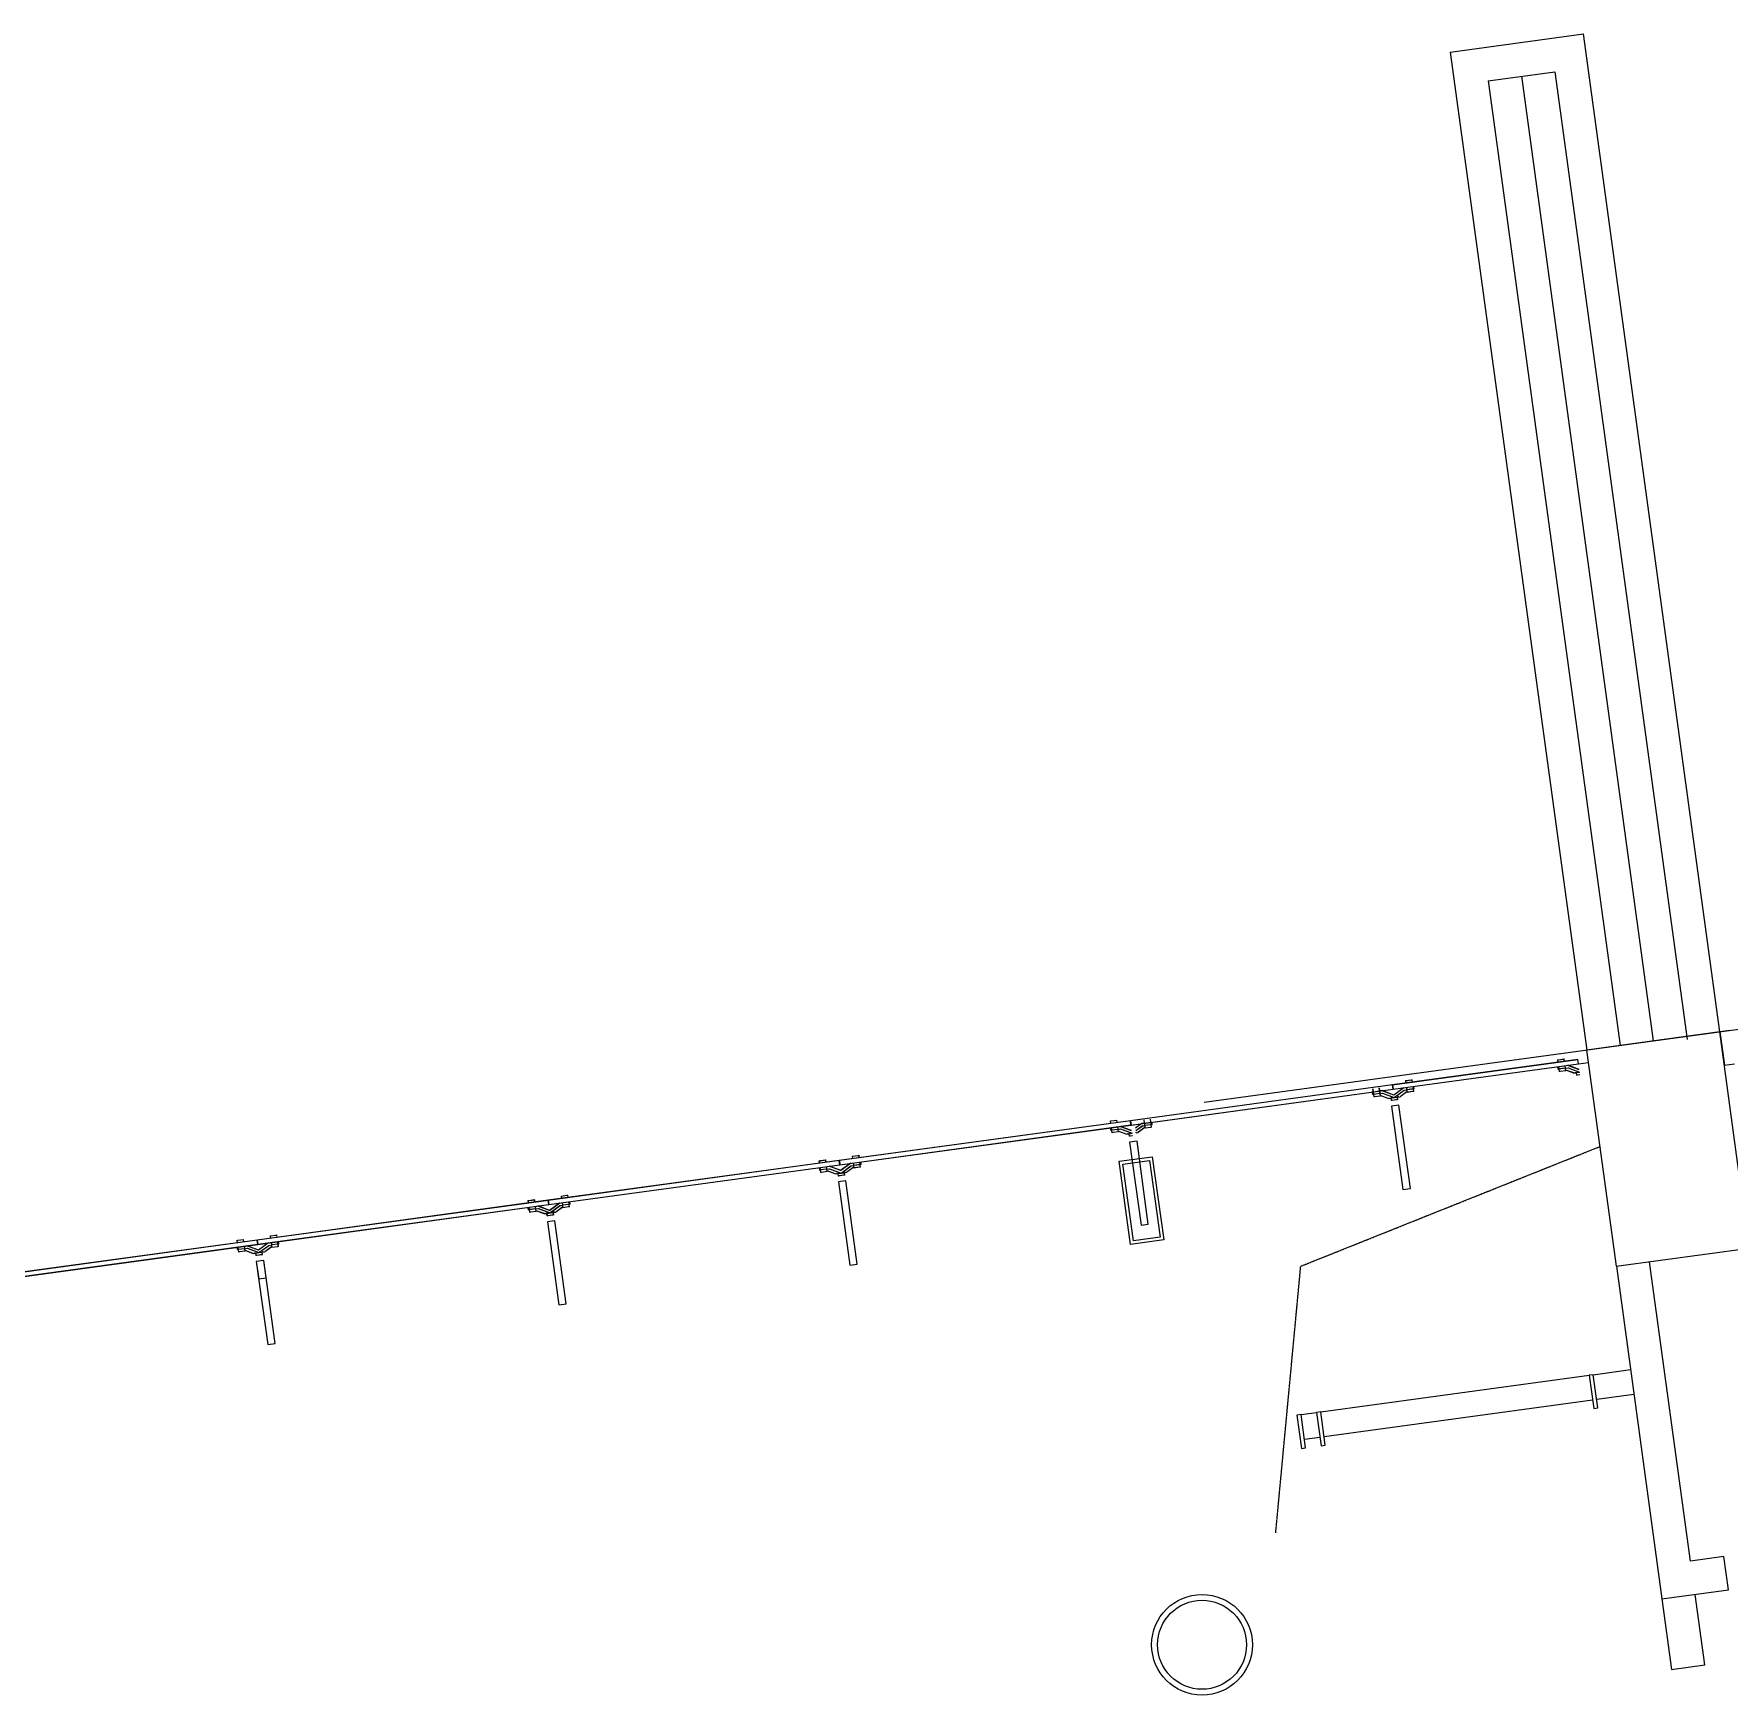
# Model space of a CAD drawing. Header units: millimetres. Extents: x -28081 to 142643, y -11740 to 128443.
# Drawn here: x -17564 to -7467, y 111052 to 120948 of the extents above; entities that cross this region are included whole.
import ezdxf

# ---------------------------------------------------------------- set-up
doc = ezdxf.new("R2010")
doc.units = ezdxf.units.MM
doc.header["$LTSCALE"] = 10
doc.linetypes.add('DASH', pattern=[0.35, 0.25, -0.1])
for name, color, linetype in [('A—墙体', 7, 'Continuous'), ('A—门窗', 135, 'Continuous'), ('E2-RI-5F$0$0S-SLAB-HOLE', 210, 'Continuous')]:
    doc.layers.add(name, color=color, linetype=linetype)
doc.layers.add('E-RF-5F$0$A-GLAZ', color=6, linetype='Continuous', lineweight=5)
doc.layers.add('E2-RV-5F$0$A-WALL', color=7, linetype='Continuous', lineweight=5)
doc.layers.get('E2-RI-5F$0$0S-SLAB-HOLE').off()

# ---------------------------------------------------------------- blocks, each defined once
blk = doc.blocks.new('E-RF-5F$0$System Panel - Glazed-10878162-E2 号楼五层平面图 5TH FLOOR PLAN')
at = {"layer": 'A—门窗'}
for p, q in [((787.5, 44.45), (-787.5, 44.45)), ((-787.5, 44.45), (-787.5, 19.05)), ((-787.5, 19.05), (787.5, 19.05)), ((787.5, 19.05), (787.5, 44.45))]:
    blk.add_line(p, q, dxfattribs=at)
blk = doc.blocks.new('E-RF-5F$0$Spider Panel - Spider Panel-10871047-E2 号楼五层平面图 5TH FLOOR PLAN')
at = {"layer": 'A—门窗', "color": 8, "lineweight": 9}
for p, q in [((-682, 0), (-682, -15)), ((-682, 0), (-675, 0)), ((-677, 19), (-677, -30)), ((-675, 0), (-640, 0)), ((-622, 0), (-640, 0)), ((-637, -30), (-637, 19)), ((-557, -35), (-622, 0)), ((-493, 0), (-557, -35)), ((-477, 40), (-477, 25)), ((-477, 40), (-443, 40)), ((-477, 0), (-477, -30)), ((-443, 40), (-437, 40)), ((-437, 25), (-437, 40)), ((-437, -30), (-437, 0)), ((-432, -15), (-432, 0)), ((432, 0), (432, -15)), ((437, 40), (437, 25)), ((437, 40), (443, 40)), ((437, 0), (437, -30)), ((443, 40), (477, 40)), ((477, 25), (477, 40)), ((477, -30), (477, 0)), ((557, -35), (493, 0)), ((-675, -15), (-682, -15)), ((-672, -30), (-677, -30)), ((-640, -15), (-675, -15)), ((-637, -30), (-672, -30)), ((-640, -15), (-622, -15)), ((-593, -50), (-638, -26)), ((-622, -15), (-557, -50)), ((-593, -50), (-575, -50)), ((-593, -50), (-557, -50)), ((-582, -46), (-582, -50)), ((-582, -46), (-582, -50)), ((-577, -50), (-577, -65)), ((-577, -50), (-577, -65)), ((-577, -50), (-577, -65)), ((-577, -50), (-577, -65)), ((-572, -65), (-577, -65)), ((-543, -65), (-577, -65)), ((-543, -65), (-577, -65)), ((-572, -65), (-577, -65)), ((-575, -50), (-557, -50)), ((-537, -65), (-572, -65)), ((-537, -65), (-572, -65)), ((-557, -50), (-493, -15)), ((-557, -50), (-522, -50)), ((-557, -50), (-540, -50)), ((-537, -65), (-543, -65)), ((-537, -65), (-543, -65)), ((-540, -50), (-522, -50)), ((-537, -65), (-537, -50)), ((-537, -65), (-537, -50)), ((-537, -65), (-537, -50)), ((-537, -65), (-537, -50)), ((-532, -50), (-532, -46)), ((-532, -50), (-532, -46)), ((-477, -26), (-522, -50)), ((-493, -15), (-475, -15)), ((-443, -30), (-477, -30)), ((-440, -15), (-475, -15)), ((-437, -30), (-443, -30)), ((-432, -15), (-440, -15)), ((440, -15), (432, -15)), ((443, -30), (437, -30)), ((475, -15), (440, -15)), ((477, -30), (443, -30)), ((475, -15), (493, -15)), ((522, -50), (477, -26)), ((493, -15), (557, -50)), ((522, -50), (540, -50)), ((522, -50), (540, -50)), ((532, -46), (532, -50)), ((532, -46), (532, -50)), ((537, -50), (537, -65)), ((537, -50), (537, -65)), ((537, -50), (537, -65)), ((537, -50), (537, -65)), ((543, -65), (537, -65)), ((557, -65), (537, -65)), ((557, -65), (537, -65)), ((543, -65), (537, -65)), ((540, -50), (557, -50)), ((541, -50), (557, -50)), ((557, -65), (543, -65)), ((557, -65), (543, -65))]:
    blk.add_line(p, q, dxfattribs=at)
at = {"layer": 'A—门窗'}
for p, q in [((557, 25), (-557, 25)), ((-557, 25), (-557, 0)), ((-557, 0), (557, 0)), ((557, 0), (557, 25))]:
    blk.add_line(p, q, dxfattribs=at)
blk = doc.blocks.new('E-RF-5F$0$Spider Panel - Spider Panel-V28-E2 号楼五层平面图 5TH FLOOR PLAN')
at = {"layer": 'A—门窗', "color": 8, "lineweight": 9}
for p, q in [((-1000, 0), (-1000, -15)), ((-995, 40), (-995, 25)), ((-995, 40), (-989, 40)), ((-995, 0), (-995, -30)), ((-989, 40), (-955, 40)), ((-955, 25), (-955, 40)), ((-955, -30), (-955, 0)), ((-875, -35), (-940, 0)), ((-810, 0), (-875, -35)), ((-795, 40), (-795, 25)), ((-795, 40), (-761, 40)), ((-795, 0), (-795, -30)), ((-761, 40), (-755, 40)), ((-755, 25), (-755, 40)), ((-755, -30), (-755, 0)), ((-750, -15), (-750, 0)), ((750, 0), (750, -15)), ((755, 40), (755, 25)), ((755, 40), (761, 40)), ((755, 0), (755, -30)), ((761, 40), (795, 40)), ((795, 25), (795, 40)), ((795, -30), (795, 0)), ((874, -34), (810, 0)), ((940, 0), (899, -22)), ((957, 0), (940, 0)), ((955, 19), (955, -30)), ((957, 0), (993, 0)), ((993, 0), (1000, 0)), ((995, -30), (995, 19)), ((1000, -15), (1000, 0)), ((-993, -15), (-1000, -15)), ((-989, -30), (-995, -30)), ((-957, -15), (-993, -15)), ((-955, -30), (-989, -30)), ((-957, -15), (-940, -15)), ((-910, -50), (-955, -26)), ((-940, -15), (-875, -50)), ((-910, -50), (-893, -50)), ((-910, -50), (-875, -50)), ((-900, -46), (-900, -50)), ((-900, -46), (-900, -50)), ((-895, -50), (-895, -65)), ((-895, -50), (-895, -65)), ((-895, -50), (-895, -65)), ((-895, -50), (-895, -65)), ((-889, -65), (-895, -65)), ((-861, -65), (-895, -65)), ((-861, -65), (-895, -65)), ((-889, -65), (-895, -65)), ((-893, -50), (-875, -50)), ((-855, -65), (-889, -65)), ((-855, -65), (-889, -65)), ((-875, -50), (-810, -15)), ((-875, -50), (-840, -50)), ((-875, -50), (-857, -50)), ((-855, -65), (-861, -65)), ((-855, -65), (-861, -65)), ((-857, -50), (-840, -50)), ((-855, -65), (-855, -50)), ((-855, -65), (-855, -50)), ((-855, -65), (-855, -50)), ((-855, -65), (-855, -50)), ((-850, -50), (-850, -46)), ((-850, -50), (-850, -46)), ((-795, -26), (-840, -50)), ((-810, -15), (-793, -15)), ((-761, -30), (-795, -30)), ((-757, -15), (-793, -15)), ((-755, -30), (-761, -30)), ((-750, -15), (-757, -15)), ((757, -15), (750, -15)), ((761, -30), (755, -30)), ((793, -15), (757, -15)), ((795, -30), (761, -30)), ((793, -15), (810, -15)), ((840, -50), (795, -26)), ((810, -15), (874, -49)), ((840, -50), (857, -50)), ((840, -50), (874, -50)), ((850, -46), (850, -50)), ((850, -46), (850, -50)), ((855, -50), (855, -65)), ((855, -50), (855, -65)), ((855, -50), (855, -65)), ((855, -50), (855, -65)), ((861, -65), (855, -65)), ((874, -65), (855, -65)), ((874, -65), (855, -65)), ((861, -65), (855, -65)), ((857, -50), (874, -50)), ((874, -65), (861, -65)), ((874, -65), (861, -65)), ((899, -37), (940, -15)), ((899, -50), (910, -50)), ((899, -50), (910, -50)), ((900, -50), (900, -46)), ((900, -50), (900, -46)), ((955, -26), (910, -50)), ((940, -15), (957, -15)), ((989, -30), (955, -30)), ((993, -15), (957, -15)), ((995, -30), (989, -30)), ((1000, -15), (993, -15))]:
    blk.add_line(p, q, dxfattribs=at)
at = {"layer": 'A—门窗'}
for p, q in [((875, 25), (-875, 25)), ((-875, 25), (-875, 0)), ((-875, 0), (875, 0)), ((875, 0), (875, 25))]:
    blk.add_line(p, q, dxfattribs=at)
blk = doc.blocks.new('E-RF-5F$0$Spider Panel - Spider Panel-10878151-E2 号楼五层平面图 5TH FLOOR PLAN')
at = {"layer": 'A—门窗', "color": 8, "lineweight": 9}
for p, q in [((-1000, 0), (-1000, -15)), ((-995, 40), (-995, 25)), ((-995, 40), (-989, 40)), ((-995, 0), (-995, -30)), ((-989, 40), (-955, 40)), ((-955, 25), (-955, 40)), ((-955, -30), (-955, 0)), ((-875, -35), (-940, 0)), ((-810, 0), (-875, -35)), ((-795, 40), (-795, 25)), ((-795, 40), (-761, 40)), ((-795, 0), (-795, -30)), ((-761, 40), (-755, 40)), ((-755, 25), (-755, 40)), ((-755, -30), (-755, 0)), ((-750, -15), (-750, 0)), ((750, 0), (750, -15)), ((755, 40), (755, 25)), ((755, 40), (761, 40)), ((755, 0), (755, -30)), ((761, 40), (795, 40)), ((795, 25), (795, 40)), ((795, -30), (795, 0)), ((875, -35), (810, 0)), ((940, 0), (875, -35)), ((955, 40), (955, 25)), ((955, 40), (989, 40)), ((955, 0), (955, -30)), ((989, 40), (995, 40)), ((995, 25), (995, 40)), ((995, -30), (995, 0)), ((1000, -15), (1000, 0)), ((-993, -15), (-1000, -15)), ((-989, -30), (-995, -30)), ((-957, -15), (-993, -15)), ((-955, -30), (-989, -30)), ((-957, -15), (-940, -15)), ((-910, -50), (-955, -26)), ((-940, -15), (-875, -50)), ((-910, -50), (-893, -50)), ((-910, -50), (-875, -50)), ((-900, -46), (-900, -50)), ((-900, -46), (-900, -50)), ((-895, -50), (-895, -65)), ((-895, -50), (-895, -65)), ((-895, -50), (-895, -65)), ((-895, -50), (-895, -65)), ((-889, -65), (-895, -65)), ((-861, -65), (-895, -65)), ((-861, -65), (-895, -65)), ((-889, -65), (-895, -65)), ((-893, -50), (-875, -50)), ((-855, -65), (-889, -65)), ((-855, -65), (-889, -65)), ((-875, -50), (-810, -15)), ((-875, -50), (-840, -50)), ((-875, -50), (-857, -50)), ((-855, -65), (-861, -65)), ((-855, -65), (-861, -65)), ((-857, -50), (-840, -50)), ((-855, -65), (-855, -50)), ((-855, -65), (-855, -50)), ((-855, -65), (-855, -50)), ((-855, -65), (-855, -50)), ((-850, -50), (-850, -46)), ((-850, -50), (-850, -46)), ((-795, -26), (-840, -50)), ((-810, -15), (-793, -15)), ((-761, -30), (-795, -30)), ((-757, -15), (-793, -15)), ((-755, -30), (-761, -30)), ((-750, -15), (-757, -15)), ((757, -15), (750, -15)), ((761, -30), (755, -30)), ((793, -15), (757, -15)), ((795, -30), (761, -30)), ((793, -15), (810, -15)), ((840, -50), (795, -26)), ((810, -15), (875, -50)), ((840, -50), (857, -50)), ((840, -50), (875, -50)), ((850, -46), (850, -50)), ((850, -46), (850, -50)), ((855, -50), (855, -65)), ((855, -50), (855, -65)), ((855, -50), (855, -65)), ((855, -50), (855, -65)), ((861, -65), (855, -65)), ((889, -65), (855, -65)), ((889, -65), (855, -65)), ((861, -65), (855, -65)), ((857, -50), (875, -50)), ((895, -65), (861, -65)), ((895, -65), (861, -65)), ((875, -50), (940, -15)), ((875, -50), (910, -50)), ((875, -50), (893, -50)), ((895, -65), (889, -65)), ((895, -65), (889, -65)), ((893, -50), (910, -50)), ((895, -65), (895, -50)), ((895, -65), (895, -50)), ((895, -65), (895, -50)), ((895, -65), (895, -50)), ((900, -50), (900, -46)), ((900, -50), (900, -46)), ((955, -26), (910, -50)), ((940, -15), (957, -15)), ((989, -30), (955, -30)), ((993, -15), (957, -15)), ((995, -30), (989, -30)), ((1000, -15), (993, -15))]:
    blk.add_line(p, q, dxfattribs=at)
at = {"layer": 'A—门窗'}
for p, q in [((875, 25), (-875, 25)), ((-875, 25), (-875, 0)), ((-875, 0), (875, 0)), ((875, 0), (875, 25))]:
    blk.add_line(p, q, dxfattribs=at)
blk = doc.blocks.new('E-RF-5F$0$Spider Panel - Spider Panel-V27-E2 号楼五层平面图 5TH FLOOR PLAN')
at = {"layer": 'A—门窗', "color": 8, "lineweight": 9}
for p, q in [((-995, 40), (-995, 25)), ((-995, 40), (-989, 40)), ((-995, 0), (-995, -30)), ((-989, 40), (-955, 40)), ((-955, 25), (-955, 40)), ((-955, -30), (-955, 0)), ((-810, 0), (-875, -35)), ((-795, 40), (-795, 25)), ((-795, 40), (-761, 40)), ((-795, 0), (-795, -30)), ((-761, 40), (-755, 40)), ((-755, 25), (-755, 40)), ((755, 40), (755, 25)), ((755, 40), (761, 40)), ((761, 40), (795, 40)), ((795, 25), (795, 40)), ((795, -30), (795, 0)), ((955, 40), (955, 25)), ((955, 40), (989, 40)), ((989, 40), (995, 40)), ((995, 25), (995, 40)), ((995, -30), (995, 0)), ((-1000, 0), (-1000, -15)), ((-993, -15), (-1000, -15)), ((-989, -30), (-995, -30)), ((-957, -15), (-993, -15)), ((-955, -30), (-989, -30)), ((-957, -15), (-940, -15)), ((-910, -50), (-955, -26)), ((-875, -35), (-940, 0)), ((-940, -15), (-875, -50)), ((-910, -50), (-893, -50)), ((-910, -50), (-875, -50)), ((-900, -46), (-900, -50)), ((-900, -46), (-900, -50)), ((-895, -50), (-895, -65)), ((-895, -50), (-895, -65)), ((-895, -50), (-895, -65)), ((-895, -50), (-895, -65)), ((-889, -65), (-895, -65)), ((-861, -65), (-895, -65)), ((-861, -65), (-895, -65)), ((-889, -65), (-895, -65)), ((-893, -50), (-875, -50)), ((-855, -65), (-889, -65)), ((-855, -65), (-889, -65)), ((-875, -50), (-810, -15)), ((-875, -50), (-840, -50)), ((-875, -50), (-857, -50)), ((-855, -65), (-861, -65)), ((-855, -65), (-861, -65)), ((-857, -50), (-840, -50)), ((-855, -65), (-855, -50)), ((-855, -65), (-855, -50)), ((-855, -65), (-855, -50)), ((-855, -65), (-855, -50)), ((-850, -50), (-850, -46)), ((-850, -50), (-850, -46)), ((-795, -26), (-840, -50)), ((-810, -15), (-793, -15)), ((-761, -30), (-795, -30)), ((-757, -15), (-793, -15)), ((-755, -30), (-761, -30)), ((-750, -15), (-757, -15)), ((-755, -30), (-755, 0)), ((-750, -15), (-750, 0)), ((750, 0), (750, -15)), ((757, -15), (750, -15)), ((755, 0), (755, -30)), ((761, -30), (755, -30)), ((793, -15), (757, -15)), ((795, -30), (761, -30)), ((793, -15), (810, -15)), ((840, -50), (795, -26)), ((875, -35), (810, 0)), ((810, -15), (875, -50)), ((840, -50), (857, -50)), ((840, -50), (875, -50)), ((850, -46), (850, -50)), ((850, -46), (850, -50)), ((855, -50), (855, -65)), ((855, -50), (855, -65)), ((855, -50), (855, -65)), ((855, -50), (855, -65)), ((861, -65), (855, -65)), ((889, -65), (855, -65)), ((889, -65), (855, -65)), ((861, -65), (855, -65)), ((857, -50), (875, -50)), ((895, -65), (861, -65)), ((895, -65), (861, -65)), ((940, 0), (875, -35)), ((875, -50), (940, -15)), ((875, -50), (910, -50)), ((875, -50), (893, -50)), ((895, -65), (889, -65)), ((895, -65), (889, -65)), ((893, -50), (910, -50)), ((895, -65), (895, -50)), ((895, -65), (895, -50)), ((895, -65), (895, -50)), ((895, -65), (895, -50)), ((900, -50), (900, -46)), ((900, -50), (900, -46)), ((955, -26), (910, -50)), ((940, -15), (957, -15)), ((955, 0), (955, -30)), ((989, -30), (955, -30)), ((993, -15), (957, -15)), ((995, -30), (989, -30)), ((1000, -15), (993, -15)), ((1000, -15), (1000, 0))]:
    blk.add_line(p, q, dxfattribs=at)
at = {"layer": 'A—门窗'}
for p, q in [((875, 25), (-875, 25)), ((-875, 25), (-875, 0)), ((-875, 0), (875, 0)), ((875, 0), (875, 25))]:
    blk.add_line(p, q, dxfattribs=at)
blk = doc.blocks.new('E-RF-5F$0$Spider Panel - Spider Panel-10878150-E2 号楼五层平面图 5TH FLOOR PLAN')
at = {"layer": 'A—门窗', "color": 8, "lineweight": 9}
for p, q in [((-1000, 0), (-1000, -15)), ((-995, 40), (-995, 25)), ((-995, 40), (-989, 40)), ((-995, 0), (-995, -30)), ((-989, 40), (-955, 40)), ((-955, 25), (-955, 40)), ((-955, -30), (-955, 0)), ((-875, -35), (-940, 0)), ((-810, 0), (-875, -35)), ((-795, 40), (-795, 25)), ((-795, 40), (-761, 40)), ((-795, 0), (-795, -30)), ((-761, 40), (-755, 40)), ((-755, 25), (-755, 40)), ((-755, -30), (-755, 0)), ((-750, -15), (-750, 0)), ((750, 0), (750, -15)), ((755, 40), (755, 25)), ((755, 40), (761, 40)), ((755, 0), (755, -30)), ((761, 40), (795, 40)), ((795, 25), (795, 40)), ((795, -30), (795, 0)), ((875, -35), (810, 0)), ((940, 0), (875, -35)), ((955, 40), (955, 25)), ((955, 40), (989, 40)), ((955, 0), (955, -30)), ((989, 40), (995, 40)), ((995, 25), (995, 40)), ((995, -30), (995, 0)), ((1000, -15), (1000, 0)), ((-993, -15), (-1000, -15)), ((-989, -30), (-995, -30)), ((-957, -15), (-993, -15)), ((-955, -30), (-989, -30)), ((-957, -15), (-940, -15)), ((-943, -32), (-955, -26)), ((-940, -15), (-875, -50)), ((-910, -50), (-918, -46)), ((-910, -50), (-893, -50)), ((-910, -50), (-875, -50)), ((-900, -46), (-900, -50)), ((-900, -46), (-900, -50)), ((-895, -50), (-895, -65)), ((-895, -50), (-895, -65)), ((-895, -50), (-895, -65)), ((-895, -50), (-895, -65)), ((-889, -65), (-895, -65)), ((-861, -65), (-895, -65)), ((-861, -65), (-895, -65)), ((-889, -65), (-895, -65)), ((-893, -50), (-875, -50)), ((-855, -65), (-889, -65)), ((-855, -65), (-889, -65)), ((-875, -50), (-810, -15)), ((-875, -50), (-840, -50)), ((-875, -50), (-857, -50)), ((-855, -65), (-861, -65)), ((-855, -65), (-861, -65)), ((-857, -50), (-840, -50)), ((-855, -65), (-855, -50)), ((-855, -65), (-855, -50)), ((-855, -65), (-855, -50)), ((-855, -65), (-855, -50)), ((-850, -50), (-850, -46)), ((-850, -50), (-850, -46)), ((-795, -26), (-840, -50)), ((-810, -15), (-793, -15)), ((-761, -30), (-795, -30)), ((-757, -15), (-793, -15)), ((-755, -30), (-761, -30)), ((-750, -15), (-757, -15)), ((757, -15), (750, -15)), ((761, -30), (755, -30)), ((793, -15), (757, -15)), ((795, -30), (761, -30)), ((793, -15), (810, -15)), ((840, -50), (795, -26)), ((810, -15), (875, -50)), ((840, -50), (857, -50)), ((840, -50), (875, -50)), ((850, -46), (850, -50)), ((850, -46), (850, -50)), ((855, -50), (855, -65)), ((855, -50), (855, -65)), ((855, -50), (855, -65)), ((855, -50), (855, -65)), ((861, -65), (855, -65)), ((889, -65), (855, -65)), ((889, -65), (855, -65)), ((861, -65), (855, -65)), ((857, -50), (875, -50)), ((895, -65), (861, -65)), ((895, -65), (861, -65)), ((875, -50), (940, -15)), ((875, -50), (910, -50)), ((875, -50), (893, -50)), ((895, -65), (889, -65)), ((895, -65), (889, -65)), ((893, -50), (910, -50)), ((895, -65), (895, -50)), ((895, -65), (895, -50)), ((895, -65), (895, -50)), ((895, -65), (895, -50)), ((900, -50), (900, -46)), ((900, -50), (900, -46)), ((955, -26), (910, -50)), ((940, -15), (957, -15)), ((989, -30), (955, -30)), ((993, -15), (957, -15)), ((995, -30), (989, -30)), ((1000, -15), (993, -15))]:
    blk.add_line(p, q, dxfattribs=at)
at = {"layer": 'A—门窗'}
for p, q in [((875, 25), (-875, 25)), ((-875, 25), (-875, 0)), ((-875, 0), (875, 0)), ((875, 0), (875, 25))]:
    blk.add_line(p, q, dxfattribs=at)
blk = doc.blocks.new('E2-RI-5F$0$200x500')
at = {"layer": 'A—门窗', "elevation": 0}
blk.add_lwpolyline([(11654895, -6112598), (11654827, -6112103), (11655025, -6112076), (11655093, -6112571), (11654895, -6112598)], dxfattribs=at)
blk.add_lwpolyline([(11654912, -6112576), (11654850, -6112120), (11655008, -6112098), (11655071, -6112554)], close=True, dxfattribs=at)
blk = doc.blocks.new('E-COLS-F5')
at = {"layer": 'A—墙体'}
blk.add_lwpolyline([(11700599, -6092049), (11700775, -6093337), (11701568, -6093229), (11701392, -6091941)], close=True, dxfattribs=at)
for radius in [300, 265]:
    blk.add_circle((11698308, -6095592), radius, dxfattribs=at)

msp = doc.modelspace()

# ---------------------------------------------------------------- linework, layer by layer
at = {"layer": 'A—墙体'}
for p, q in [((-8902, 120669), (-8505, 120723)), ((-8902, 120669), (-8116, 114922)), ((-8703, 120696), (-7918, 114949)), ((-8505, 120723), (-7717, 114957)), ((-7868, 111625), (-7810, 111205)), ((-7612, 111232), (-7669, 111652)), ((-7810, 111205), (-7612, 111232))]:
    msp.add_line(p, q, dxfattribs=at)
at = {"layer": 'A—门窗'}
for p, q in [((-9127, 120840), (-8334, 120948)), ((-7522, 115004), (-8334, 120948)), ((-9127, 120840), (-8314, 114895)), ((-10593, 114584), (6300, 116893)), ((-8367, 114838), (-9472, 114687)), ((-9468, 114662), (-8364, 114813)), ((-8488, 114836), (-8482, 114837)), ((-8488, 114836), (-8486, 114822)), ((-8482, 114837), (-8448, 114842)), ((-8446, 114827), (-8448, 114842)), ((-8364, 114813), (-8367, 114838)), ((-8363, 114813), (-8304, 114821)), ((-8363, 114813), (-8304, 114821)), ((-8363, 114813), (-8304, 114821)), ((-9394, 114713), (-9361, 114717)), ((-9394, 114713), (-9392, 114698)), ((-9361, 114717), (-9355, 114718)), ((-9353, 114703), (-9355, 114718)), ((-8487, 114796), (-8485, 114781)), ((-8478, 114782), (-8485, 114781)), ((-8482, 114796), (-8478, 114767)), ((-8443, 114787), (-8478, 114782)), ((-8473, 114767), (-8478, 114767)), ((-8439, 114772), (-8473, 114767)), ((-8439, 114772), (-8443, 114802)), ((-8443, 114787), (-8426, 114789)), ((-8392, 114758), (-8439, 114776)), ((-8359, 114778), (-8428, 114804)), ((-8426, 114789), (-8357, 114763)), ((-8392, 114758), (-8374, 114761)), ((-8392, 114758), (-8374, 114761)), ((-8382, 114764), (-8382, 114760)), ((-8382, 114764), (-8382, 114760)), ((-8377, 114760), (-8375, 114746)), ((-8377, 114760), (-8375, 114746)), ((-8377, 114760), (-8375, 114746)), ((-8377, 114760), (-8375, 114746)), ((-8355, 114748), (-8375, 114746)), ((-8355, 114748), (-8375, 114746)), ((-8369, 114746), (-8375, 114746)), ((-8369, 114746), (-8375, 114746)), ((-8374, 114761), (-8357, 114763)), ((-8373, 114761), (-8357, 114763)), ((-8355, 114748), (-8369, 114746)), ((-8355, 114748), (-8369, 114746)), ((-9472, 114687), (-11032, 114474)), ((-11029, 114448), (-9468, 114662)), ((-9592, 114645), (-9585, 114646)), ((-9592, 114645), (-9590, 114630)), ((-9590, 114664), (-9583, 114616)), ((-9583, 114631), (-9590, 114630)), ((-9585, 114646), (-9550, 114651)), ((-9548, 114636), (-9583, 114631)), ((-9577, 114616), (-9583, 114616)), ((-9543, 114621), (-9577, 114616)), ((-9543, 114621), (-9550, 114670)), ((-9532, 114653), (-9550, 114651)), ((-9548, 114636), (-9530, 114638)), ((-9497, 114607), (-9544, 114625)), ((-9464, 114627), (-9532, 114653)), ((-9530, 114638), (-9462, 114612)), ((-9497, 114607), (-9462, 114612)), ((-9497, 114607), (-9479, 114610)), ((-9487, 114613), (-9486, 114609)), ((-9487, 114613), (-9486, 114609)), ((-9481, 114609), (-9479, 114595)), ((-9481, 114609), (-9479, 114595)), ((-9481, 114609), (-9479, 114595)), ((-9481, 114609), (-9479, 114595)), ((-9479, 114610), (-9462, 114612)), ((-9468, 114662), (-9472, 114687)), ((-9472, 114687), (-9468, 114662)), ((-9404, 114670), (-9464, 114627)), ((-9462, 114612), (-9402, 114655)), ((-9462, 114612), (-9426, 114617)), ((-9462, 114612), (-9444, 114615)), ((-9444, 114615), (-9426, 114617)), ((-9440, 114600), (-9442, 114615)), ((-9440, 114600), (-9442, 114615)), ((-9440, 114600), (-9442, 114615)), ((-9440, 114600), (-9442, 114615)), ((-9437, 114616), (-9437, 114620)), ((-9437, 114616), (-9437, 114620)), ((-9385, 114647), (-9426, 114617)), ((-9402, 114655), (-9385, 114658)), ((-9389, 114673), (-9385, 114643)), ((-9350, 114663), (-9385, 114658)), ((-9351, 114647), (-9385, 114643)), ((-9345, 114648), (-9351, 114647)), ((-9342, 114664), (-9350, 114663)), ((-9345, 114648), (-9349, 114678)), ((-9342, 114664), (-9344, 114679)), ((-9445, 114599), (-9479, 114595)), ((-9445, 114599), (-9479, 114595)), ((-9473, 114595), (-9479, 114595)), ((-9473, 114595), (-9479, 114595)), ((-9440, 114600), (-9473, 114595)), ((-9440, 114600), (-9473, 114595)), ((-9440, 114600), (-9445, 114599)), ((-9440, 114600), (-9445, 114599)), ((-11032, 114474), (-12766, 114237)), ((-12763, 114211), (-11029, 114448)), ((-11153, 114472), (-11147, 114473)), ((-11153, 114472), (-11151, 114457)), ((-11153, 114431), (-11151, 114417)), ((-11143, 114418), (-11151, 114417)), ((-11148, 114432), (-11144, 114402)), ((-11147, 114473), (-11114, 114478)), ((-11138, 114403), (-11144, 114402)), ((-11108, 114422), (-11143, 114418)), ((-11104, 114408), (-11138, 114403)), ((-11111, 114463), (-11114, 114478)), ((-11104, 114408), (-11108, 114438)), ((-11108, 114422), (-11091, 114425)), ((-11057, 114394), (-11105, 114412)), ((-11025, 114414), (-11093, 114440)), ((-11091, 114425), (-11023, 114399)), ((-11032, 114474), (-11029, 114448)), ((-11029, 114448), (-11032, 114474)), ((-10965, 114457), (-11002, 114430)), ((-11000, 114415), (-10963, 114442)), ((-10997, 114402), (-10998, 114406)), ((-10997, 114402), (-10998, 114406)), ((-10998, 114402), (-10987, 114404)), ((-10998, 114402), (-10987, 114404)), ((-10946, 114434), (-10987, 114404)), ((-10947, 114460), (-10965, 114457)), ((-10963, 114442), (-10945, 114445)), ((-10952, 114478), (-10945, 114429)), ((-10947, 114460), (-10912, 114464)), ((-10910, 114449), (-10945, 114445)), ((-10912, 114434), (-10945, 114429)), ((-10906, 114435), (-10912, 114484)), ((-10912, 114464), (-10905, 114465)), ((-10906, 114435), (-10912, 114434)), ((-10903, 114450), (-10910, 114449)), ((-10903, 114450), (-10905, 114465)), ((-11057, 114394), (-11023, 114399)), ((-11057, 114394), (-11040, 114396)), ((-11047, 114399), (-11047, 114395)), ((-11047, 114399), (-11047, 114395)), ((-11042, 114396), (-11040, 114381)), ((-11042, 114396), (-11040, 114381)), ((-11042, 114396), (-11040, 114381)), ((-11042, 114396), (-11040, 114381)), ((-11040, 114396), (-11023, 114399)), ((-11021, 114384), (-11040, 114381)), ((-11021, 114384), (-11040, 114381)), ((-11034, 114382), (-11040, 114381)), ((-11034, 114382), (-11040, 114381)), ((-11021, 114384), (-11034, 114382)), ((-11021, 114384), (-11034, 114382)), ((-12766, 114237), (-14500, 114000)), ((-14497, 113974), (-12763, 114211)), ((-12887, 114235), (-12881, 114236)), ((-12887, 114235), (-12881, 114236)), ((-12887, 114235), (-12885, 114220)), ((-12887, 114235), (-12885, 114220)), ((-12881, 114236), (-12847, 114241)), ((-12881, 114236), (-12847, 114241)), ((-12845, 114226), (-12847, 114241)), ((-12845, 114226), (-12847, 114241)), ((-12838, 114171), (-12842, 114201)), ((-12838, 114171), (-12842, 114201)), ((-12758, 114177), (-12827, 114203)), ((-12758, 114177), (-12827, 114203)), ((-12766, 114237), (-12763, 114211)), ((-12763, 114211), (-12766, 114237)), ((-12699, 114220), (-12758, 114177)), ((-12699, 114220), (-12758, 114177)), ((-12756, 114162), (-12697, 114205)), ((-12756, 114162), (-12697, 114205)), ((-12697, 114205), (-12679, 114208)), ((-12697, 114205), (-12679, 114208)), ((-12689, 114262), (-12655, 114267)), ((-12689, 114262), (-12655, 114267)), ((-12689, 114262), (-12687, 114247)), ((-12689, 114262), (-12687, 114247)), ((-12683, 114222), (-12679, 114192)), ((-12683, 114222), (-12679, 114192)), ((-12644, 114212), (-12679, 114208)), ((-12644, 114212), (-12679, 114208)), ((-12655, 114267), (-12649, 114268)), ((-12655, 114267), (-12649, 114268)), ((-12647, 114253), (-12649, 114268)), ((-12647, 114253), (-12649, 114268)), ((-12640, 114198), (-12644, 114228)), ((-12640, 114198), (-12644, 114228)), ((-12637, 114213), (-12644, 114212)), ((-12637, 114213), (-12644, 114212)), ((-12637, 114213), (-12639, 114228)), ((-12637, 114213), (-12639, 114228)), ((-12887, 114194), (-12884, 114180)), ((-12887, 114194), (-12884, 114180)), ((-12877, 114181), (-12884, 114180)), ((-12877, 114181), (-12884, 114180)), ((-12882, 114195), (-12877, 114165)), ((-12882, 114195), (-12877, 114165)), ((-12842, 114185), (-12877, 114181)), ((-12842, 114185), (-12877, 114181)), ((-12872, 114166), (-12877, 114165)), ((-12872, 114166), (-12877, 114165)), ((-12838, 114171), (-12872, 114166)), ((-12838, 114171), (-12872, 114166)), ((-12842, 114185), (-12825, 114188)), ((-12842, 114185), (-12825, 114188)), ((-12791, 114157), (-12838, 114175)), ((-12791, 114157), (-12838, 114175)), ((-12825, 114188), (-12756, 114162)), ((-12825, 114188), (-12756, 114162)), ((-12791, 114157), (-12756, 114162)), ((-12791, 114157), (-12756, 114162)), ((-12791, 114157), (-12773, 114159)), ((-12791, 114157), (-12773, 114159)), ((-12781, 114162), (-12781, 114158)), ((-12781, 114162), (-12781, 114158)), ((-12781, 114162), (-12781, 114158)), ((-12781, 114162), (-12781, 114158)), ((-12776, 114159), (-12774, 114144)), ((-12776, 114159), (-12774, 114144)), ((-12776, 114159), (-12774, 114144)), ((-12776, 114159), (-12774, 114144)), ((-12776, 114159), (-12774, 114144)), ((-12776, 114159), (-12774, 114144)), ((-12776, 114159), (-12774, 114144)), ((-12776, 114159), (-12774, 114144)), ((-12740, 114149), (-12774, 114144)), ((-12740, 114149), (-12774, 114144)), ((-12740, 114149), (-12774, 114144)), ((-12740, 114149), (-12774, 114144)), ((-12768, 114145), (-12774, 114144)), ((-12768, 114145), (-12774, 114144)), ((-12768, 114145), (-12774, 114144)), ((-12768, 114145), (-12774, 114144)), ((-12773, 114159), (-12756, 114162)), ((-12773, 114159), (-12756, 114162)), ((-12734, 114150), (-12768, 114145)), ((-12734, 114150), (-12768, 114145)), ((-12734, 114150), (-12768, 114145)), ((-12734, 114150), (-12768, 114145)), ((-12756, 114162), (-12721, 114167)), ((-12756, 114162), (-12721, 114167)), ((-12756, 114162), (-12738, 114164)), ((-12756, 114162), (-12738, 114164)), ((-12734, 114150), (-12740, 114149)), ((-12734, 114150), (-12740, 114149)), ((-12734, 114150), (-12740, 114149)), ((-12734, 114150), (-12740, 114149)), ((-12738, 114164), (-12721, 114167)), ((-12738, 114164), (-12721, 114167)), ((-12734, 114150), (-12736, 114165)), ((-12734, 114150), (-12736, 114165)), ((-12734, 114150), (-12736, 114165)), ((-12734, 114150), (-12736, 114165)), ((-12734, 114150), (-12736, 114165)), ((-12734, 114150), (-12736, 114165)), ((-12734, 114150), (-12736, 114165)), ((-12734, 114150), (-12736, 114165)), ((-12731, 114165), (-12732, 114169)), ((-12731, 114165), (-12732, 114169)), ((-12731, 114165), (-12732, 114169)), ((-12731, 114165), (-12732, 114169)), ((-12680, 114197), (-12721, 114167)), ((-12680, 114197), (-12721, 114167)), ((-12645, 114197), (-12679, 114192)), ((-12645, 114197), (-12679, 114192)), ((-12640, 114198), (-12645, 114197)), ((-12640, 114198), (-12645, 114197)), ((-14500, 114000), (-16234, 113763)), ((-14621, 113998), (-14615, 113999)), ((-14621, 113998), (-14615, 113999)), ((-14621, 113998), (-14619, 113983)), ((-14621, 113998), (-14619, 113983)), ((-14615, 113999), (-14581, 114004)), ((-14615, 113999), (-14581, 114004)), ((-14579, 113989), (-14581, 114004)), ((-14579, 113989), (-14581, 114004)), ((-14500, 114000), (-14497, 113974)), ((-14497, 113974), (-14500, 114000)), ((-14423, 114025), (-14389, 114030)), ((-14423, 114025), (-14389, 114030)), ((-14423, 114025), (-14421, 114010)), ((-14423, 114025), (-14421, 114010)), ((-14389, 114030), (-14383, 114031)), ((-14389, 114030), (-14383, 114031)), ((-14381, 114016), (-14383, 114031)), ((-14381, 114016), (-14383, 114031)), ((-16230, 113737), (-14497, 113974)), ((-14620, 113957), (-14618, 113943)), ((-14620, 113957), (-14618, 113943)), ((-14611, 113944), (-14618, 113943)), ((-14611, 113944), (-14618, 113943)), ((-14615, 113958), (-14611, 113928)), ((-14615, 113958), (-14611, 113928)), ((-14576, 113948), (-14611, 113944)), ((-14576, 113948), (-14611, 113944)), ((-14606, 113929), (-14611, 113928)), ((-14606, 113929), (-14611, 113928)), ((-14572, 113934), (-14606, 113929)), ((-14572, 113934), (-14606, 113929)), ((-14572, 113934), (-14576, 113964)), ((-14572, 113934), (-14576, 113964)), ((-14576, 113948), (-14559, 113951)), ((-14576, 113948), (-14559, 113951)), ((-14525, 113920), (-14572, 113938)), ((-14525, 113920), (-14572, 113938)), ((-14492, 113940), (-14561, 113966)), ((-14492, 113940), (-14561, 113966)), ((-14559, 113951), (-14490, 113925)), ((-14559, 113951), (-14490, 113925)), ((-14525, 113920), (-14490, 113925)), ((-14525, 113920), (-14490, 113925)), ((-14525, 113920), (-14507, 113922)), ((-14525, 113920), (-14507, 113922)), ((-14515, 113925), (-14515, 113921)), ((-14515, 113925), (-14515, 113921)), ((-14515, 113925), (-14515, 113921)), ((-14515, 113925), (-14515, 113921)), ((-14510, 113922), (-14508, 113907)), ((-14510, 113922), (-14508, 113907)), ((-14510, 113922), (-14508, 113907)), ((-14510, 113922), (-14508, 113907)), ((-14510, 113922), (-14508, 113907)), ((-14510, 113922), (-14508, 113907)), ((-14510, 113922), (-14508, 113907)), ((-14510, 113922), (-14508, 113907)), ((-14474, 113912), (-14508, 113907)), ((-14474, 113912), (-14508, 113907)), ((-14474, 113912), (-14508, 113907)), ((-14474, 113912), (-14508, 113907)), ((-14502, 113908), (-14508, 113907)), ((-14502, 113908), (-14508, 113907)), ((-14502, 113908), (-14508, 113907)), ((-14502, 113908), (-14508, 113907)), ((-14507, 113922), (-14490, 113925)), ((-14507, 113922), (-14490, 113925)), ((-14468, 113913), (-14502, 113908)), ((-14468, 113913), (-14502, 113908)), ((-14468, 113913), (-14502, 113908)), ((-14468, 113913), (-14502, 113908)), ((-14432, 113983), (-14492, 113940)), ((-14432, 113983), (-14492, 113940)), ((-14490, 113925), (-14430, 113968)), ((-14490, 113925), (-14430, 113968)), ((-14490, 113925), (-14455, 113930)), ((-14490, 113925), (-14455, 113930)), ((-14490, 113925), (-14472, 113927)), ((-14490, 113925), (-14472, 113927)), ((-14468, 113913), (-14474, 113912)), ((-14468, 113913), (-14474, 113912)), ((-14468, 113913), (-14474, 113912)), ((-14468, 113913), (-14474, 113912)), ((-14472, 113927), (-14455, 113930)), ((-14472, 113927), (-14455, 113930)), ((-14468, 113913), (-14470, 113928)), ((-14468, 113913), (-14470, 113928)), ((-14468, 113913), (-14470, 113928)), ((-14468, 113913), (-14470, 113928)), ((-14468, 113913), (-14470, 113928)), ((-14468, 113913), (-14470, 113928)), ((-14468, 113913), (-14470, 113928)), ((-14468, 113913), (-14470, 113928)), ((-14465, 113928), (-14466, 113932)), ((-14465, 113928), (-14466, 113932)), ((-14465, 113928), (-14466, 113932)), ((-14465, 113928), (-14466, 113932)), ((-14414, 113960), (-14455, 113930)), ((-14414, 113960), (-14455, 113930)), ((-14430, 113968), (-14413, 113971)), ((-14430, 113968), (-14413, 113971)), ((-14417, 113985), (-14413, 113955)), ((-14417, 113985), (-14413, 113955)), ((-14378, 113975), (-14413, 113971)), ((-14378, 113975), (-14413, 113971)), ((-14379, 113960), (-14413, 113955)), ((-14379, 113960), (-14413, 113955)), ((-14374, 113961), (-14379, 113960)), ((-14374, 113961), (-14379, 113960)), ((-14374, 113961), (-14378, 113991)), ((-14374, 113961), (-14378, 113991)), ((-14371, 113976), (-14378, 113975)), ((-14371, 113976), (-14378, 113975)), ((-14371, 113976), (-14373, 113991)), ((-14371, 113976), (-14373, 113991)), ((-16234, 113763), (-17968, 113526)), ((-17964, 113500), (-16230, 113737)), ((-16355, 113761), (-16349, 113762)), ((-16355, 113761), (-16349, 113762)), ((-16355, 113761), (-16353, 113746)), ((-16355, 113761), (-16353, 113746)), ((-16354, 113720), (-16352, 113706)), ((-16354, 113720), (-16352, 113706)), ((-16345, 113707), (-16352, 113706)), ((-16345, 113707), (-16352, 113706)), ((-16349, 113762), (-16315, 113767)), ((-16349, 113762), (-16315, 113767)), ((-16349, 113721), (-16345, 113691)), ((-16349, 113721), (-16345, 113691)), ((-16310, 113711), (-16345, 113707)), ((-16310, 113711), (-16345, 113707)), ((-16306, 113697), (-16339, 113692)), ((-16306, 113697), (-16339, 113692)), ((-16313, 113752), (-16315, 113767)), ((-16313, 113752), (-16315, 113767)), ((-16306, 113697), (-16310, 113727)), ((-16306, 113697), (-16310, 113727)), ((-16310, 113711), (-16292, 113714)), ((-16310, 113711), (-16292, 113714)), ((-16259, 113683), (-16306, 113701)), ((-16259, 113683), (-16306, 113701)), ((-16226, 113703), (-16294, 113729)), ((-16226, 113703), (-16294, 113729)), ((-16292, 113714), (-16224, 113688)), ((-16292, 113714), (-16224, 113688)), ((-16234, 113763), (-16230, 113737)), ((-16230, 113737), (-16234, 113763)), ((-16166, 113746), (-16226, 113703)), ((-16166, 113746), (-16226, 113703)), ((-16224, 113688), (-16164, 113731)), ((-16224, 113688), (-16164, 113731)), ((-16199, 113691), (-16199, 113695)), ((-16199, 113691), (-16199, 113695)), ((-16199, 113691), (-16199, 113695)), ((-16199, 113691), (-16199, 113695)), ((-16148, 113723), (-16189, 113693)), ((-16148, 113723), (-16189, 113693)), ((-16164, 113731), (-16147, 113734)), ((-16164, 113731), (-16147, 113734)), ((-16157, 113788), (-16123, 113793)), ((-16157, 113788), (-16123, 113793)), ((-16157, 113788), (-16155, 113773)), ((-16157, 113788), (-16155, 113773)), ((-16151, 113748), (-16147, 113718)), ((-16151, 113748), (-16147, 113718)), ((-16112, 113738), (-16147, 113734)), ((-16112, 113738), (-16147, 113734)), ((-16113, 113723), (-16147, 113718)), ((-16113, 113723), (-16147, 113718)), ((-16123, 113793), (-16117, 113794)), ((-16123, 113793), (-16117, 113794)), ((-16115, 113779), (-16117, 113794)), ((-16115, 113779), (-16117, 113794)), ((-16107, 113724), (-16113, 113723)), ((-16107, 113724), (-16113, 113723)), ((-16107, 113724), (-16112, 113754)), ((-16107, 113724), (-16112, 113754)), ((-16105, 113739), (-16112, 113738)), ((-16105, 113739), (-16112, 113738)), ((-16105, 113739), (-16107, 113754)), ((-16105, 113739), (-16107, 113754)), ((-16339, 113692), (-16345, 113691)), ((-16339, 113692), (-16345, 113691)), ((-16259, 113683), (-16224, 113688)), ((-16259, 113683), (-16224, 113688)), ((-16259, 113683), (-16241, 113685)), ((-16259, 113683), (-16241, 113685)), ((-16249, 113688), (-16248, 113684)), ((-16249, 113688), (-16248, 113684)), ((-16249, 113688), (-16248, 113684)), ((-16249, 113688), (-16248, 113684)), ((-16243, 113685), (-16241, 113670)), ((-16243, 113685), (-16241, 113670)), ((-16243, 113685), (-16241, 113670)), ((-16243, 113685), (-16241, 113670)), ((-16243, 113685), (-16241, 113670)), ((-16243, 113685), (-16241, 113670)), ((-16243, 113685), (-16241, 113670)), ((-16243, 113685), (-16241, 113670)), ((-16241, 113685), (-16224, 113688)), ((-16241, 113685), (-16224, 113688)), ((-16208, 113675), (-16241, 113670)), ((-16208, 113675), (-16241, 113670)), ((-16208, 113675), (-16241, 113670)), ((-16208, 113675), (-16241, 113670)), ((-16236, 113671), (-16241, 113670)), ((-16236, 113671), (-16241, 113670)), ((-16236, 113671), (-16241, 113670)), ((-16236, 113671), (-16241, 113670)), ((-16202, 113676), (-16236, 113671)), ((-16202, 113676), (-16236, 113671)), ((-16202, 113676), (-16236, 113671)), ((-16202, 113676), (-16236, 113671)), ((-16224, 113688), (-16189, 113693)), ((-16224, 113688), (-16189, 113693)), ((-16224, 113688), (-16206, 113690)), ((-16224, 113688), (-16206, 113690)), ((-16202, 113676), (-16208, 113675)), ((-16202, 113676), (-16208, 113675)), ((-16202, 113676), (-16208, 113675)), ((-16202, 113676), (-16208, 113675)), ((-16206, 113690), (-16189, 113693)), ((-16206, 113690), (-16189, 113693)), ((-16202, 113676), (-16204, 113691)), ((-16202, 113676), (-16204, 113691)), ((-16202, 113676), (-16204, 113691)), ((-16202, 113676), (-16204, 113691)), ((-16202, 113676), (-16204, 113691)), ((-16202, 113676), (-16204, 113691)), ((-16202, 113676), (-16204, 113691)), ((-16202, 113676), (-16204, 113691)), ((-8276, 112961), (-8054, 112992)), ((-9899, 112739), (-8300, 112958)), ((-8280, 112809), (-9879, 112591)), ((-8034, 112843), (-8255, 112813)), ((-10016, 112723), (-10041, 112720)), ((-10041, 112720), (-10014, 112522)), ((-10016, 112723), (-9924, 112736)), ((-9989, 112525), (-10016, 112723)), ((-9904, 112587), (-9996, 112575)), ((-10014, 112522), (-9989, 112525))]:
    msp.add_line(p, q, dxfattribs=at)
at = {"layer": 'A—门窗', "extrusion": (0, 0, -1)}
for p, q in [((-7462, 115011), (-7522, 115003)), ((-7522, 115003), (-7494, 114805)), ((-7494, 114805), (-7435, 114813)), ((-9433, 114566), (-9477, 114560)), ((-9433, 114566), (-9477, 114560)), ((-9433, 114566), (-9477, 114560)), ((-9477, 114560), (-9409, 114064)), ((-9477, 114560), (-9409, 114064)), ((-9477, 114560), (-9409, 114064)), ((-9365, 114070), (-9433, 114566)), ((-9365, 114070), (-9433, 114566)), ((-9365, 114070), (-9433, 114566)), ((-10993, 114352), (-11037, 114346)), ((-10993, 114352), (-11037, 114346)), ((-10993, 114352), (-11037, 114346)), ((-11037, 114346), (-10969, 113851)), ((-11037, 114346), (-10969, 113851)), ((-10926, 113857), (-10993, 114352)), ((-10926, 113857), (-10993, 114352)), ((-12727, 114115), (-12771, 114109)), ((-12727, 114115), (-12771, 114109)), ((-12771, 114109), (-12703, 113614)), ((-12771, 114109), (-12703, 113614)), ((-12660, 113620), (-12727, 114115)), ((-12660, 113620), (-12727, 114115)), ((-9409, 114064), (-9365, 114070)), ((-9409, 114064), (-9365, 114070)), ((-9409, 114064), (-9365, 114070)), ((-14461, 113878), (-14505, 113872)), ((-14461, 113878), (-14505, 113872)), ((-14461, 113878), (-14505, 113872)), ((-14505, 113872), (-14437, 113377)), ((-14505, 113872), (-14437, 113377)), ((-14505, 113872), (-14437, 113377)), ((-14393, 113383), (-14461, 113878)), ((-14393, 113383), (-14461, 113878)), ((-14393, 113383), (-14461, 113878)), ((-10969, 113851), (-10926, 113857)), ((-10969, 113851), (-10926, 113857)), ((-10969, 113851), (-10926, 113857)), ((-16195, 113641), (-16239, 113635)), ((-16195, 113641), (-16239, 113635)), ((-16195, 113641), (-16239, 113635)), ((-16195, 113641), (-16239, 113635)), ((-16239, 113635), (-16171, 113140)), ((-16239, 113635), (-16224, 113531)), ((-16239, 113635), (-16171, 113140)), ((-16239, 113635), (-16171, 113140)), ((-16127, 113146), (-16195, 113641)), ((-16181, 113537), (-16195, 113641)), ((-16127, 113146), (-16195, 113641)), ((-16127, 113146), (-16195, 113641)), ((-12703, 113614), (-12660, 113620)), ((-12703, 113614), (-12660, 113620)), ((-16224, 113531), (-16181, 113537)), ((-14437, 113377), (-14393, 113383)), ((-14437, 113377), (-14393, 113383)), ((-14437, 113377), (-14393, 113383)), ((-16171, 113140), (-16127, 113146)), ((-16171, 113140), (-16127, 113146)), ((-16171, 113140), (-16127, 113146)), ((-8276, 112961), (-8300, 112958)), ((-8300, 112958), (-8273, 112760)), ((-8249, 112763), (-8276, 112961)), ((-9899, 112739), (-9924, 112736)), ((-9924, 112736), (-9897, 112538)), ((-9872, 112541), (-9899, 112739)), ((-8273, 112760), (-8249, 112763)), ((-9897, 112538), (-9872, 112541))]:
    msp.add_line(p, q, dxfattribs=at)
at = {"layer": 'A—门窗'}
msp.add_lwpolyline([(-7494, 114805), (-7494, 114805)], dxfattribs=at)
msp.add_lwpolyline([(-7494, 114805), (-7494, 114805)], dxfattribs=at)
at = {"layer": 'A—门窗', "color": 8, "linetype": 'DASH'}
msp.add_lwpolyline([(-10167, 112018), (-10018, 113607), (-8236, 114320)], dxfattribs=at)
at = {"layer": 'E2-RV-5F$0$A-WALL'}
for p, q in [((-8138, 113607), (-7868, 111625)), ((-8138, 113607), (-7868, 111625)), ((-7868, 111625), (-7471, 111679)), ((-7868, 111625), (-7471, 111679))]:
    msp.add_line(p, q, dxfattribs=at)
msp.add_lwpolyline([(-7471, 111679), (-7498, 111877), (-7697, 111850), (-7940, 113634)], dxfattribs=at)
msp.add_lwpolyline([(-7471, 111679), (-7498, 111877), (-7697, 111850), (-7940, 113634)], dxfattribs=at)

# ---------------------------------------------------------------- block references
at = {"layer": 'A—墙体'}
msp.add_blockref('E-COLS-F5', (-11708914, 6206944), dxfattribs=at)
at = {"layer": 'E-RF-5F$0$A-GLAZ', "lineweight": 9, "rotation": 7.783339573422293}
for name, p in [('E-RF-5F$0$Spider Panel - Spider Panel-10871047-E2 号楼五层平面图 5TH FLOOR PLAN', (-8916, 114737)), ('E-RF-5F$0$Spider Panel - Spider Panel-10871047-E2 号楼五层平面图 5TH FLOOR PLAN', (-8916, 114737)), ('E-RF-5F$0$Spider Panel - Spider Panel-V28-E2 号楼五层平面图 5TH FLOOR PLAN', (-11896, 114330)), ('E-RF-5F$0$Spider Panel - Spider Panel-V28-E2 号楼五层平面图 5TH FLOOR PLAN', (-11896, 114330)), ('E-RF-5F$0$Spider Panel - Spider Panel-10878151-E2 号楼五层平面图 5TH FLOOR PLAN', (-13630, 114093)), ('E-RF-5F$0$Spider Panel - Spider Panel-10878151-E2 号楼五层平面图 5TH FLOOR PLAN', (-13630, 114093)), ('E-RF-5F$0$Spider Panel - Spider Panel-V27-E2 号楼五层平面图 5TH FLOOR PLAN', (-15363, 113856)), ('E-RF-5F$0$Spider Panel - Spider Panel-V27-E2 号楼五层平面图 5TH FLOOR PLAN', (-15363, 113856)), ('E-RF-5F$0$Spider Panel - Spider Panel-10878150-E2 号楼五层平面图 5TH FLOOR PLAN', (-17097, 113619)), ('E-RF-5F$0$Spider Panel - Spider Panel-10878150-E2 号楼五层平面图 5TH FLOOR PLAN', (-17097, 113619))]:
    msp.add_blockref(name, p, dxfattribs=at)
at = {"layer": 'E-RF-5F$0$A-GLAZ', "color": 8, "lineweight": 9, "rotation": 7.783339573422293}
msp.add_blockref('E-RF-5F$0$System Panel - Glazed-10878162-E2 号楼五层平面图 5TH FLOOR PLAN', (-10246, 114536), dxfattribs=at)
msp.add_blockref('E-RF-5F$0$System Panel - Glazed-10878162-E2 号楼五层平面图 5TH FLOOR PLAN', (-10246, 114536), dxfattribs=at)
at = {"layer": 'E2-RI-5F$0$0S-SLAB-HOLE'}
msp.add_blockref('E2-RI-5F$0$200x500', (-11665927, 6226335, 0), dxfattribs=at)

doc.saveas('drawing.dxf')
